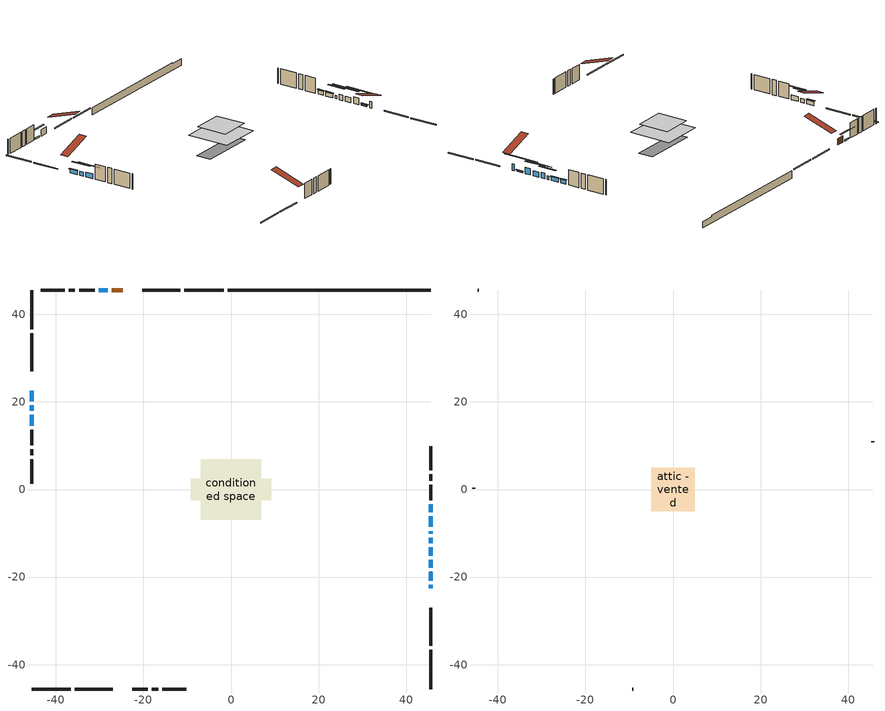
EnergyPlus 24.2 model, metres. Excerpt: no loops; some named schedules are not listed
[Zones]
conditioned space
 floor adiabatic (AdiabaticFloorConstruction): -6.86,-6.86 -6.86,6.86 6.86,6.86 6.86,-6.86 z3.05
 floor foundation (Slab1 construction): -9.14,-2.44 -9.14,2.44 9.14,2.44 9.14,-2.44 z-1.74
 wall outside (RimJoist1 construction): -1.69,45.57 -10.66,45.57 / -45.57,-45.57 -36.6,-45.57 / -45.57,45.57 -45.57,36.6 / 45.57,-45.57 45.57,-36.6 z0.61:0.91
 wall outside (RimJoist2 construction): -11.59,45.57 -20.28,45.57 / -35.67,-45.57 -26.98,-45.57 / -45.57,35.67 -45.57,26.98 / 45.57,-35.67 45.57,-26.98 z0.61:0.91
 wall outside (AdiabaticWallConstruction 1): -24.69,45.57 -27.27,45.57 z0.61:2.64
 wall outside (AdiabaticWallConstruction): 45.57,-22.57 45.57,-21.8 / 45.57,-17.92 45.57,-16.09 z0.61:2.64; -45.57,22.57 -45.57,20.13 / -45.57,19.2 -45.57,17.98 / 45.57,-8.56 45.57,-6.12 / 45.57,-5.19 45.57,-3.36 z0.61:1.83; 45.57,-20.88 45.57,-18.84 / -28.2,45.57 -30.23,45.57 z0.61:1.02; 45.57,-15.16 45.57,-13.18 / -45.57,17.05 -45.57,14.61 z0.61:2.13; 45.57,-12.25 45.57,-11.03 z0.61:2.29; 45.57,-10.1 45.57,-9.49 z0.61:1.68
 wall outside (Wall1 construction): -31.16,45.57 -34.71,45.57 / -22.57,-45.57 -19.01,-45.57 / -45.57,13.68 -45.57,10.13 / 45.57,-2.43 45.57,1.12 z0.61:5.49
 wall outside (Wall2 construction): -35.64,45.57 -37.05,45.57 / -18.08,-45.57 -16.67,-45.57 / -45.57,9.2 -45.57,7.79 / 45.57,2.05 45.57,3.46 z0.61:5.49
 wall outside (Wall3 construction): -37.98,45.57 -43.48,45.57 / -15.74,-45.57 -10.25,-45.57 / -45.57,6.86 -45.57,1.36 / 45.57,4.39 45.57,9.89 z0.61:5.49
 wall foundation (FoundationWall1 construction): -0.76,45.57,-1.74 -0.76,45.57,0.61 40.93,45.57,0.61 40.93,45.57,0.25 45.57,45.57,0.25 45.57,45.57,-1.74
 window (WindowConstruction): 45.57,-22.57 45.57,-21.8 z0.61:2.64
 window (WindowConstruction 8): -45.57,22.57 -45.57,20.13 z0.61:1.83
 window (WindowConstruction 9): -45.57,19.2 -45.57,17.98 z0.61:1.83
 window (WindowConstruction 10): 45.57,-20.87 45.57,-18.84 z0.61:1.02
 window (WindowConstruction 11): -28.2,45.57 -30.23,45.57 z0.61:1.02
 window (WindowConstruction 1): 45.57,-17.91 45.57,-16.09 z0.61:2.64
 window (WindowConstruction 2): 45.57,-15.16 45.57,-13.18 z0.61:2.13
 window (WindowConstruction 3): 45.57,-12.25 45.57,-11.03 z0.61:2.29
 window (WindowConstruction 4): 45.57,-10.1 45.57,-9.49 z0.61:1.68
 window (WindowConstruction 5): -45.57,17.05 -45.57,14.61 z0.61:2.13
 window (WindowConstruction 6): 45.57,-8.56 45.57,-6.12 z0.61:1.83
 window (WindowConstruction 7): 45.57,-5.19 45.57,-3.36 z0.61:1.83
 door (Door): -24.69,45.57 -27.27,45.57 z0.61:2.64
 ceiling adiabatic (AdiabaticFloorConstruction): 6.86,-6.86 6.86,6.86 -6.86,6.86 -6.86,-6.86 z3.05
attic - vented
 floor to conditioned space (Floor1 construction Reversed): -4.98,-4.98 -4.98,4.98 4.98,4.98 4.98,-4.98 z5.49
 wall outside (Wall4 construction): -44.41,45.57 -44.64,45.57 / -9.32,-45.57 -9.08,-45.57 / -45.57,0.43 -45.57,0.2 / 45.57,10.81 45.57,11.05 z0.61:5.49
 roof outside (Roof1 construction): -23.77,45.57,5.49 -23.77,35.87,8.72 -21.21,35.87,8.72 -21.21,45.57,5.49; -23.49,-45.57,5.49 -23.49,-35.87,8.72 -26.05,-35.87,8.72 -26.05,-45.57,5.49; -45.57,23.49,5.49 -35.87,23.49,8.72 -35.87,26.05,8.72 -45.57,26.05,5.49; 45.57,-23.49,5.49 35.87,-23.49,8.72 35.87,-26.05,8.72 45.57,-26.05,5.49
shading: 45.57,-19.16 45.57,-25.21 45.98,-25.21 45.98,-19.16 z5.28; -45.57,19.93 -45.57,22.77 -45.98,22.77 -45.98,19.93 z2.03; -45.57,15.34 -45.57,21.84 -45.98,21.84 -45.98,15.34 z4.47; 45.57,-18.64 45.57,-21.08 45.98,-21.08 45.98,-18.64 z1.22; -32.87,45.57 -25.56,45.57 -25.56,45.98 -32.87,45.98 z3.65; 45.57,-13.45 45.57,-20.55 45.98,-20.55 45.98,-13.45 z5.28; 45.57,-10.54 45.57,-17.8 45.98,-17.8 45.98,-10.54 z4.77; 45.57,-8.39 45.57,-14.89 45.98,-14.89 45.98,-8.39 z4.93; 45.57,-6.85 45.57,-12.74 45.98,-12.74 45.98,-6.85 z4.32; -45.57,11.97 -45.57,19.69 -45.98,19.69 -45.98,11.97 z4.77; 45.57,-5.92 45.57,-8.76 45.98,-8.76 45.98,-5.92 z2.03; 45.57,-3.16 45.57,-5.39 45.98,-5.39 45.98,-3.16 z2.03
[Building]
Building 1: Terrain=Suburbs
[Site:Location]
London AP_ON: Latitude {deg}=43.03; Longitude {deg}=-81.15; Time Zone {hr}=-5; Elevation {m}=278; Keep Site Location Information=Yes
[Site:GroundTemperature:Shallow]
3.98693, 1.93205, 1.76749, 2.74264, 6.6573, 10.5537, 13.9317, 16.0716, 16.2534, 14.513, 11.2211, 7.44421
[Site:WaterMainsTemperature]
Calculation Method=Schedule; Temperature Schedule=mains temperature schedule
[Material] Roughness=Rough; Thermal Absorptance=0.9
Name | Thickness {m} | Conductivity {W/m-K} | Density {kg/m3} | Specific Heat {J/kg-K} | Solar Absorptance | Visible Absorptance
asphalt or fiberglass shingles | 0.00635 | 0.162714 | 1121.4 | 1465.45 | 0.4 | 0.4
ceiling loosefill ins | 0.254 | 0.0480833 | 16.02 | 1046.75 | 0.7 | 0.7
ceiling stud and cavity | 0.1397 | 0.605613 | 65.682 | 1177.47 | 0.7 | 0.7
concrete 4.0 in. | 0.1016 | 1.803125 | 2242.8 | 837.4 | 0.7 | 0.7
concrete 8.0 in. | 0.2032 | 1.803125 | 2242.8 | 837.4 | 0.7 | 0.7
door material | 0.04445 | 0.053851 | 512.64 | 1214.23 | 0.7 | 0.7
exterior vertical ins | 0.0460229 | 0.029427 | 32.04 | 1214.23 | 0.7 | 0.7
floor covering | 0.0127 | 0.0433444 | 54.468 | 1339.84 | 0.6 | 0.6
floor rigid ins; wall rigid ins | 0.512978 | 0.029427 | 32.04 | 1214.23 | 0.7 | 0.7
floor stud and cavity | 0.1397 | 1.75129 | 37.0049 | 1207.88 | 0.7 | 0.7
furniture material conditioned space 1 | 0.1524 | 0.115458 | 640.8 | 1214.23 | 0.6 | 0.6
gypsum board | 0.0127 | 0.160291 | 801 | 837.4 | 0.6 | 0.6
gypsum board 1 | 0.00254 | 0.160291 | 801 | 837.4 | 0.6 | 0.6
gypsum board 2 | 0.0127 | 0.160291 | 801 | 837.4 | 0.7 | 0.7
osb sheathing 0.5 in. | 0.0127 | 0.115458 | 512.64 | 1214.23 | 0.7 | 0.7
osb sheathing 0.75 in. | 0.01905 | 0.115458 | 512.64 | 1214.23 | 0.7 | 0.7
osb sheathing 2.0 in. | 0.0508 | 0.115458 | 512.64 | 1214.23 | 0.7 | 0.7
rim joist rigid ins | 0.051816 | 0.029427 | 32.04 | 1214.23 | 0.7 | 0.7
rim joist stud and cavity | 0.0508 | 0.0451784 | 125.044 | 1163.47 | 0.6 | 0.6
rim joist stud and cavity 1 | 0.0508 | 0.0347766 | 125.044 | 1163.47 | 0.6 | 0.6
wall stud and cavity | 0.1397 | 0.0820459 | 139.0536 | 1170.24 | 0.7 | 0.7
wall stud and cavity 1 | 0.0889 | 0.266824 | 50.32683 | 1063.81 | 0.7 | 0.7
wall stud and cavity 2 | 0.1397 | 0.0815399 | 139.0536 | 1170.24 | 0.7 | 0.7
wall stud and cavity 3 | 0.0889 | 6.1454 | 50.32683 | 1063.81 | 0.6 | 0.6
wall stud and cavity 4 | 0.0889 | 0.380278 | 52.3479 | 1209.89 | 0.7 | 0.7
wall stud and cavity 5 | 0.0889 | 0.391764 | 83.0341 | 1211.67 | 0.7 | 0.7
wood siding | 0.0254 | 0.102417 | 544.68 | 1172.36 | 0.4 | 0.4
wood siding 1 | 0.00254 | 0.102417 | 544.68 | 1172.36 | 0.4 | 0.4
wood siding 2; wood siding 3; wood siding 4 | 0.0254 | 0.102417 | 544.68 | 1172.36 | 0.7 | 0.7
[WindowMaterial:SimpleGlazingSystem]
Name | U-Factor {W/m2-K} | Solar Heat Gain Coefficient
WindowMaterial | 2.66525 | 0.58
WindowMaterial 1 | 2.65958 | 0.66
WindowMaterial 10 | 2.671499 | 0.44
WindowMaterial 11 | 3.117222 | 0.56
WindowMaterial 2 | 2.660143 | 0.65
WindowMaterial 3 | 2.66241 | 0.62
WindowMaterial 4 | 2.66809 | 0.52
WindowMaterial 5 | 2.645948 | 0.7
WindowMaterial 6 | 2.662982 | 0.6
WindowMaterial 7 | 2.66185 | 0.63
WindowMaterial 8 | 2.64538 | 0.69
WindowMaterial 9 | 2.643109 | 0.67
[Construction]
AdiabaticFloorConstruction: floor stud and cavity, floor rigid ins, osb sheathing 0.75 in., floor covering
AdiabaticWallConstruction: wood siding 3, wall rigid ins, wall stud and cavity 4, gypsum board
AdiabaticWallConstruction 1: wood siding 4, wall rigid ins, wall stud and cavity 4, gypsum board
Door: door material
Floor1 construction Reversed: gypsum board, ceiling stud and cavity, ceiling loosefill ins
FoundationWall1 construction: concrete 8.0 in., gypsum board 2
furniture construction conditioned space 1: furniture material conditioned space 1
PartitionWallConstruction: gypsum board, wall stud and cavity 5, gypsum board
RimJoist1 construction: wood siding 2, osb sheathing 2.0 in., rim joist stud and cavity
RimJoist2 construction: wood siding 2, rim joist rigid ins, osb sheathing 2.0 in., rim joist stud and cavity 1
Roof1 construction: asphalt or fiberglass shingles
Slab1 construction: concrete 4.0 in.
Wall1 construction: wood siding, osb sheathing 0.5 in., wall stud and cavity, gypsum board
Wall2 construction: wood siding 1, wall stud and cavity 1, gypsum board 1
Wall3 construction: wood siding, osb sheathing 0.5 in., wall stud and cavity 2, gypsum board
Wall4 construction: wood siding 1, wall stud and cavity 3
WindowConstruction: WindowMaterial
WindowConstruction 1: WindowMaterial 1
WindowConstruction 10: WindowMaterial 10
WindowConstruction 11: WindowMaterial 11
WindowConstruction 2: WindowMaterial 2
WindowConstruction 3: WindowMaterial 3
WindowConstruction 4: WindowMaterial 4
WindowConstruction 5: WindowMaterial 5
WindowConstruction 6: WindowMaterial 6
WindowConstruction 7: WindowMaterial 7
WindowConstruction 8: WindowMaterial 8
WindowConstruction 9: WindowMaterial 9
[Zone] Multiplier=1; Part of Total Floor Area=Yes
Name | Volume {m3}
attic - vented | 52.0892
conditioned space | 720.3
[Space]
Name | Zone | Volume {m3}
attic - vented 1 | attic - vented | 52.0892
conditioned space 1 | conditioned space | 720.3
[ZoneInfiltration:EffectiveLeakageArea]
infil attic - vented 1: Zone or Space=attic - vented 1; Schedule=Always On Discrete; Effective Air Leakage Area {cm2}=4329.6; Stack Coefficient=0.00056401; Wind Coefficient=1.60459e-05
[ZoneMixing]
whole house fan mix: Zone or Space=attic - vented; Schedule=Always On Continuous; Design Flow Rate Calculation Method=Flow/Zone; Design Flow Rate {m3/s}=0; Source Zone or Space=conditioned space
[SurfaceProperty:ExposedFoundationPerimeter]
Slab1: Exposed Perimeter Calculation Method=TotalExposedPerimeter; Total Exposed Perimeter {m}=46.331
[InternalMass] Zone or ZoneList=conditioned space; Space or SpaceList=conditioned space 1
Name | Construction | Surface Area {m2}
furniture mass conditioned space 1 | furniture construction conditioned space 1 | 110.96
partition wall mass | PartitionWallConstruction | 277.4
[Lights]
interior lighting: Zone or ZoneList or Space or SpaceList=conditioned space 1; Schedule=interior lighting schedule; Design Level Calculation Method=LightingLevel; Lighting Level {W}=343.2; Return Air Fraction=0; Fraction Radiant=0.6; Fraction Visible=0.2; Fraction Replaceable=1
[People]
occupants: Zone or ZoneList or Space or SpaceList=conditioned space 1; Number of People Schedule=occupants schedule; Number of People Calculation Method=People; Number of People=3; Fraction Radiant=0.314171; Sensible Heat Fraction=0.56303; Activity Level Schedule=occupants activity schedule; Carbon Dioxide Generation Rate {m3/s-W}=0; Enable ASHRAE 55 Comfort Warnings=No; Mean Radiant Temperature Calculation Type=EnclosureAveraged
[ElectricEquipment] Zone or ZoneList or Space or SpaceList=conditioned space 1; Design Level Calculation Method=EquipmentLevel
Name | Schedule | Design Level {W} | Fraction Latent | Fraction Radiant | Fraction Lost
clothes dryer | clothes dryer schedule | 140.772 | 0.015 | 0.081 | 0.85
clothes washer | clothes washer schedule | 32.1985 | 0.03 | 0.162 | 0.7
cooking range | cooking range schedule | 215.147 | 0.08 | 0.432 | 0.2
dishwasher | dishwasher schedule | 66.8632 | 0.3 | 0.18 | 0.4
fridge | fridge schedule | 72.9452 | 0 | 0.6 | 0
mech vent house fan | mech vent house fan schedule | 0.95 | 0 | 0 | 1
mech vent house fan cfis | mech vent house fan cfis schedule | 0 | 0 | 0 | 0
misc plug loads | misc plug loads schedule | 494.7 | 0.045 | 0.513 | 0.1
whole house fan | Always On Discrete | 0 | 0 | 0 | 1
[OtherEquipment] Zone or ZoneList or Space or SpaceList=conditioned space 1; Design Level Calculation Method=EquipmentLevel
Name | Fuel Type | Schedule | Design Level {W} | Fraction Latent | Fraction Radiant | Fraction Lost
clothes dryer 1 | Electricity | clothes dryer schedule | 0 | 0.015 | 0.081 | 0.85
cooking range 1 | Electricity | cooking range schedule | 0 | 0.08 | 0.432 | 0.2
general water use latent | None | general water use schedule | 62.594 | 1 | 0 | 0
general water use sensible | None | general water use schedule | -61.6891 | 0 | 0.6 | 0
mech vent house fan latent load | None | Always On Discrete | 0 | 1 | 0 | 0
mech vent house fan sensible load | None | Always On Discrete | 0 | 0 | 0 | 0
water heater energy adjustment1 | NaturalGas | Always On Discrete | 0.01 | 0 | 0 | 1
[ZoneInfiltration:DesignFlowRate] Zone or ZoneList or Space or SpaceList=conditioned space 1; Schedule=Always On Discrete; Design Flow Rate Calculation Method=Flow/Zone; Design Flow Rate {m3/s}=0
infil flow; natural vent flow; whole house fan flow
[Foundation:Kiva]
Foundation Kiva 1: Initial Indoor Air Temperature {C}=18; Wall Height Above Grade {m}=0.609996; Wall Depth Below Slab {m}=0.2032; Custom Block Material Name 1=exterior vertical ins; Custom Block Depth 1 {m}=2.350008; Custom Block X Position 1 {m}=0.2159; Custom Block Z Position 1 {m}=0
[Foundation:Kiva:Settings]
Soil Conductivity {W/m-K}=0.849921; Soil Density {kg/m3}=1842.3; Soil Specific Heat {J/kg-K}=418.7; Ground Solar Absorptivity=0.9; Ground Thermal Absorptivity=0.9; Ground Surface Roughness {m}=0.03; Far-Field Width {m}=40; Deep-Ground Boundary Condition=ZeroFlux; Deep-Ground Depth {m}=40; Minimum Cell Dimension {m}=0.2; Maximum Cell Growth Coefficient=3; Simulation Timestep=Timestep
[Exterior:Lights]
exterior lighting: Schedule=exterior lighting schedule; Design Level {W}=75.6
[Schedule:Constant]
Name | Hourly Value
Always On Continuous; mech vent house fan schedule; mech vent house fan cfis schedule; Always On Discrete | 1
occupants activity schedule | 117.228
fridge schedule | 0
[Schedule:Week:Daily]
interior lighting schedule Week Rule - Jan1-Jan27: interior lighting schedule day, interior lighting schedule day, interior lighting schedule day, interior lighting schedule day, interior lighting schedule day, interior lighting schedule day, interior lighting schedule day, interior lighting schedule default day, interior lighting schedule default day, interior lighting schedule default day, interior lighting schedule default day, interior lighting schedule default day
interior lighting schedule Week Rule - Jan28-Feb3: interior lighting schedule day, interior lighting schedule day, interior lighting schedule day, interior lighting schedule day, interior lighting schedule day 1, interior lighting schedule day 1, interior lighting schedule day 1, interior lighting schedule default day, interior lighting schedule default day, interior lighting schedule default day, interior lighting schedule default day, interior lighting schedule default day
interior lighting schedule Week Rule - Feb4-Feb24: interior lighting schedule day 1, interior lighting schedule day 1, interior lighting schedule day 1, interior lighting schedule day 1, interior lighting schedule day 1, interior lighting schedule day 1, interior lighting schedule day 1, interior lighting schedule default day, interior lighting schedule default day, interior lighting schedule default day, interior lighting schedule default day, interior lighting schedule default day
interior lighting schedule Week Rule - Feb25-Mar3: interior lighting schedule day 1, interior lighting schedule day 1, interior lighting schedule day 1, interior lighting schedule day 1, interior lighting schedule day 2, interior lighting schedule day 2, interior lighting schedule day 2, interior lighting schedule default day, interior lighting schedule default day, interior lighting schedule default day, interior lighting schedule default day, interior lighting schedule default day
interior lighting schedule Week Rule - Mar4-Mar31: interior lighting schedule day 2, interior lighting schedule day 2, interior lighting schedule day 2, interior lighting schedule day 2, interior lighting schedule day 2, interior lighting schedule day 2, interior lighting schedule day 2, interior lighting schedule default day, interior lighting schedule default day, interior lighting schedule default day, interior lighting schedule default day, interior lighting schedule default day
interior lighting schedule Week Rule - Apr1-Apr28: interior lighting schedule day 3, interior lighting schedule day 3, interior lighting schedule day 3, interior lighting schedule day 3, interior lighting schedule day 3, interior lighting schedule day 3, interior lighting schedule day 3, interior lighting schedule default day, interior lighting schedule default day, interior lighting schedule default day, interior lighting schedule default day, interior lighting schedule default day
interior lighting schedule Week Rule - Apr29-May5: interior lighting schedule day 3, interior lighting schedule day 3, interior lighting schedule day 4, interior lighting schedule day 4, interior lighting schedule day 4, interior lighting schedule day 4, interior lighting schedule day 4, interior lighting schedule default day, interior lighting schedule default day, interior lighting schedule default day, interior lighting schedule default day, interior lighting schedule default day
interior lighting schedule Week Rule - May6-May26: interior lighting schedule day 4, interior lighting schedule day 4, interior lighting schedule day 4, interior lighting schedule day 4, interior lighting schedule day 4, interior lighting schedule day 4, interior lighting schedule day 4, interior lighting schedule default day, interior lighting schedule default day, interior lighting schedule default day, interior lighting schedule default day, interior lighting schedule default day
interior lighting schedule Week Rule - May27-Jun2: interior lighting schedule day 4, interior lighting schedule day 4, interior lighting schedule day 4, interior lighting schedule day 4, interior lighting schedule day 4, interior lighting schedule day 5, interior lighting schedule day 5, interior lighting schedule default day, interior lighting schedule default day, interior lighting schedule default day, interior lighting schedule default day, interior lighting schedule default day
interior lighting schedule Week Rule - Jun3-Jun30: interior lighting schedule day 5, interior lighting schedule day 5, interior lighting schedule day 5, interior lighting schedule day 5, interior lighting schedule day 5, interior lighting schedule day 5, interior lighting schedule day 5, interior lighting schedule default day, interior lighting schedule default day, interior lighting schedule default day, interior lighting schedule default day, interior lighting schedule default day
interior lighting schedule Week Rule - Jul1-Jul28: interior lighting schedule day 6, interior lighting schedule day 6, interior lighting schedule day 6, interior lighting schedule day 6, interior lighting schedule day 6, interior lighting schedule day 6, interior lighting schedule day 6, interior lighting schedule default day, interior lighting schedule default day, interior lighting schedule default day, interior lighting schedule default day, interior lighting schedule default day
interior lighting schedule Week Rule - Jul29-Aug4: interior lighting schedule day 6, interior lighting schedule day 6, interior lighting schedule day 6, interior lighting schedule day 7, interior lighting schedule day 7, interior lighting schedule day 7, interior lighting schedule day 7, interior lighting schedule default day, interior lighting schedule default day, interior lighting schedule default day, interior lighting schedule default day, interior lighting schedule default day
interior lighting schedule Week Rule - Aug5-Aug25: interior lighting schedule day 7, interior lighting schedule day 7, interior lighting schedule day 7, interior lighting schedule day 7, interior lighting schedule day 7, interior lighting schedule day 7, interior lighting schedule day 7, interior lighting schedule default day, interior lighting schedule default day, interior lighting schedule default day, interior lighting schedule default day, interior lighting schedule default day
interior lighting schedule Week Rule - Aug26-Sep1: interior lighting schedule day 7, interior lighting schedule day 7, interior lighting schedule day 7, interior lighting schedule day 7, interior lighting schedule day 7, interior lighting schedule day 7, interior lighting schedule day 8, interior lighting schedule default day, interior lighting schedule default day, interior lighting schedule default day, interior lighting schedule default day, interior lighting schedule default day
interior lighting schedule Week Rule - Sep2-Sep29: interior lighting schedule day 8, interior lighting schedule day 8, interior lighting schedule day 8, interior lighting schedule day 8, interior lighting schedule day 8, interior lighting schedule day 8, interior lighting schedule day 8, interior lighting schedule default day, interior lighting schedule default day, interior lighting schedule default day, interior lighting schedule default day, interior lighting schedule default day
interior lighting schedule Week Rule - Sep30-Oct6: interior lighting schedule day 8, interior lighting schedule day 9, interior lighting schedule day 9, interior lighting schedule day 9, interior lighting schedule day 9, interior lighting schedule day 9, interior lighting schedule day 9, interior lighting schedule default day, interior lighting schedule default day, interior lighting schedule default day, interior lighting schedule default day, interior lighting schedule default day
interior lighting schedule Week Rule - Oct7-Oct27: interior lighting schedule day 9, interior lighting schedule day 9, interior lighting schedule day 9, interior lighting schedule day 9, interior lighting schedule day 9, interior lighting schedule day 9, interior lighting schedule day 9, interior lighting schedule default day, interior lighting schedule default day, interior lighting schedule default day, interior lighting schedule default day, interior lighting schedule default day
interior lighting schedule Week Rule - Oct28-Nov3: interior lighting schedule day 9, interior lighting schedule day 9, interior lighting schedule day 9, interior lighting schedule day 9, interior lighting schedule day 10, interior lighting schedule day 10, interior lighting schedule day 10, interior lighting schedule default day, interior lighting schedule default day, interior lighting schedule default day, interior lighting schedule default day, interior lighting schedule default day
interior lighting schedule Week Rule - Nov4-Nov24: interior lighting schedule day 10, interior lighting schedule day 10, interior lighting schedule day 10, interior lighting schedule day 10, interior lighting schedule day 10, interior lighting schedule day 10, interior lighting schedule day 10, interior lighting schedule default day, interior lighting schedule default day, interior lighting schedule default day, interior lighting schedule default day, interior lighting schedule default day
interior lighting schedule Week Rule - Nov25-Dec1: interior lighting schedule day 10, interior lighting schedule day 10, interior lighting schedule day 10, interior lighting schedule day 10, interior lighting schedule day 10, interior lighting schedule day 10, interior lighting schedule day 11, interior lighting schedule default day, interior lighting schedule default day, interior lighting schedule default day, interior lighting schedule default day, interior lighting schedule default day
interior lighting schedule Week Rule - Dec2-Dec31: interior lighting schedule day 11, interior lighting schedule day 11, interior lighting schedule day 11, interior lighting schedule day 11, interior lighting schedule day 11, interior lighting schedule day 11, interior lighting schedule day 11, interior lighting schedule default day, interior lighting schedule default day, interior lighting schedule default day, interior lighting schedule default day, interior lighting schedule default day
occupants schedule Week Rule - Jan1-Dec31: occupants schedule day, occupants schedule day, occupants schedule day, occupants schedule day, occupants schedule day, occupants schedule day, occupants schedule day, occupants schedule default day, occupants schedule default day, occupants schedule default day, occupants schedule default day, occupants schedule default day
clothes dryer schedule Week Rule - Jan1-Dec31: clothes dryer schedule day, clothes dryer schedule day, clothes dryer schedule day, clothes dryer schedule day, clothes dryer schedule day, clothes dryer schedule day, clothes dryer schedule day, clothes dryer schedule default day, clothes dryer schedule default day, clothes dryer schedule default day, clothes dryer schedule default day, clothes dryer schedule default day
clothes washer schedule Week Rule - Jan1-Dec31: clothes washer schedule day, clothes washer schedule day, clothes washer schedule day, clothes washer schedule day, clothes washer schedule day, clothes washer schedule day, clothes washer schedule day, clothes washer schedule default day, clothes washer schedule default day, clothes washer schedule default day, clothes washer schedule default day, clothes washer schedule default day
cooking range schedule Week Rule - Jan1-Dec31: cooking range schedule day, cooking range schedule day, cooking range schedule day, cooking range schedule day, cooking range schedule day, cooking range schedule day, cooking range schedule day, cooking range schedule default day, cooking range schedule default day, cooking range schedule default day, cooking range schedule default day, cooking range schedule default day
dishwasher schedule Week Rule - Jan1-Dec31: dishwasher schedule day, dishwasher schedule day, dishwasher schedule day, dishwasher schedule day, dishwasher schedule day, dishwasher schedule day, dishwasher schedule day, dishwasher schedule default day, dishwasher schedule default day, dishwasher schedule default day, dishwasher schedule default day, dishwasher schedule default day
misc plug loads schedule Week Rule - Jan1-Dec31: misc plug loads schedule day, misc plug loads schedule day, misc plug loads schedule day, misc plug loads schedule day, misc plug loads schedule day, misc plug loads schedule day, misc plug loads schedule day, misc plug loads schedule default day, misc plug loads schedule default day, misc plug loads schedule default day, misc plug loads schedule default day, misc plug loads schedule default day
general water use schedule Week Rule - Jan1-Dec31: general water use schedule day, general water use schedule day, general water use schedule day, general water use schedule day, general water use schedule day, general water use schedule day, general water use schedule day, general water use schedule default day, general water use schedule default day, general water use schedule default day, general water use schedule default day, general water use schedule default day
exterior lighting schedule Week Rule - Jan1-Jan27: exterior lighting schedule day, exterior lighting schedule day, exterior lighting schedule day, exterior lighting schedule day, exterior lighting schedule day, exterior lighting schedule day, exterior lighting schedule day, exterior lighting schedule default day, exterior lighting schedule default day, exterior lighting schedule default day, exterior lighting schedule default day, exterior lighting schedule default day
exterior lighting schedule Week Rule - Jan28-Feb3: exterior lighting schedule day, exterior lighting schedule day, exterior lighting schedule day, exterior lighting schedule day, exterior lighting schedule day 1, exterior lighting schedule day 1, exterior lighting schedule day 1, exterior lighting schedule default day, exterior lighting schedule default day, exterior lighting schedule default day, exterior lighting schedule default day, exterior lighting schedule default day
exterior lighting schedule Week Rule - Feb4-Feb24: exterior lighting schedule day 1, exterior lighting schedule day 1, exterior lighting schedule day 1, exterior lighting schedule day 1, exterior lighting schedule day 1, exterior lighting schedule day 1, exterior lighting schedule day 1, exterior lighting schedule default day, exterior lighting schedule default day, exterior lighting schedule default day, exterior lighting schedule default day, exterior lighting schedule default day
exterior lighting schedule Week Rule - Feb25-Mar3: exterior lighting schedule day 1, exterior lighting schedule day 1, exterior lighting schedule day 1, exterior lighting schedule day 1, exterior lighting schedule day 2, exterior lighting schedule day 2, exterior lighting schedule day 2, exterior lighting schedule default day, exterior lighting schedule default day, exterior lighting schedule default day, exterior lighting schedule default day, exterior lighting schedule default day
exterior lighting schedule Week Rule - Mar4-Mar31: exterior lighting schedule day 2, exterior lighting schedule day 2, exterior lighting schedule day 2, exterior lighting schedule day 2, exterior lighting schedule day 2, exterior lighting schedule day 2, exterior lighting schedule day 2, exterior lighting schedule default day, exterior lighting schedule default day, exterior lighting schedule default day, exterior lighting schedule default day, exterior lighting schedule default day
exterior lighting schedule Week Rule - Apr1-Apr28: exterior lighting schedule day 3, exterior lighting schedule day 3, exterior lighting schedule day 3, exterior lighting schedule day 3, exterior lighting schedule day 3, exterior lighting schedule day 3, exterior lighting schedule day 3, exterior lighting schedule default day, exterior lighting schedule default day, exterior lighting schedule default day, exterior lighting schedule default day, exterior lighting schedule default day
exterior lighting schedule Week Rule - Apr29-May5: exterior lighting schedule day 3, exterior lighting schedule day 3, exterior lighting schedule day 4, exterior lighting schedule day 4, exterior lighting schedule day 4, exterior lighting schedule day 4, exterior lighting schedule day 4, exterior lighting schedule default day, exterior lighting schedule default day, exterior lighting schedule default day, exterior lighting schedule default day, exterior lighting schedule default day
exterior lighting schedule Week Rule - May6-May26: exterior lighting schedule day 4, exterior lighting schedule day 4, exterior lighting schedule day 4, exterior lighting schedule day 4, exterior lighting schedule day 4, exterior lighting schedule day 4, exterior lighting schedule day 4, exterior lighting schedule default day, exterior lighting schedule default day, exterior lighting schedule default day, exterior lighting schedule default day, exterior lighting schedule default day
exterior lighting schedule Week Rule - May27-Jun2: exterior lighting schedule day 4, exterior lighting schedule day 4, exterior lighting schedule day 4, exterior lighting schedule day 4, exterior lighting schedule day 4, exterior lighting schedule day 5, exterior lighting schedule day 5, exterior lighting schedule default day, exterior lighting schedule default day, exterior lighting schedule default day, exterior lighting schedule default day, exterior lighting schedule default day
exterior lighting schedule Week Rule - Jun3-Jun30: exterior lighting schedule day 5, exterior lighting schedule day 5, exterior lighting schedule day 5, exterior lighting schedule day 5, exterior lighting schedule day 5, exterior lighting schedule day 5, exterior lighting schedule day 5, exterior lighting schedule default day, exterior lighting schedule default day, exterior lighting schedule default day, exterior lighting schedule default day, exterior lighting schedule default day
exterior lighting schedule Week Rule - Jul1-Jul28: exterior lighting schedule day 6, exterior lighting schedule day 6, exterior lighting schedule day 6, exterior lighting schedule day 6, exterior lighting schedule day 6, exterior lighting schedule day 6, exterior lighting schedule day 6, exterior lighting schedule default day, exterior lighting schedule default day, exterior lighting schedule default day, exterior lighting schedule default day, exterior lighting schedule default day
exterior lighting schedule Week Rule - Jul29-Aug4: exterior lighting schedule day 6, exterior lighting schedule day 6, exterior lighting schedule day 6, exterior lighting schedule day 7, exterior lighting schedule day 7, exterior lighting schedule day 7, exterior lighting schedule day 7, exterior lighting schedule default day, exterior lighting schedule default day, exterior lighting schedule default day, exterior lighting schedule default day, exterior lighting schedule default day
exterior lighting schedule Week Rule - Aug5-Aug25: exterior lighting schedule day 7, exterior lighting schedule day 7, exterior lighting schedule day 7, exterior lighting schedule day 7, exterior lighting schedule day 7, exterior lighting schedule day 7, exterior lighting schedule day 7, exterior lighting schedule default day, exterior lighting schedule default day, exterior lighting schedule default day, exterior lighting schedule default day, exterior lighting schedule default day
exterior lighting schedule Week Rule - Aug26-Sep1: exterior lighting schedule day 7, exterior lighting schedule day 7, exterior lighting schedule day 7, exterior lighting schedule day 7, exterior lighting schedule day 7, exterior lighting schedule day 7, exterior lighting schedule day 8, exterior lighting schedule default day, exterior lighting schedule default day, exterior lighting schedule default day, exterior lighting schedule default day, exterior lighting schedule default day
exterior lighting schedule Week Rule - Sep2-Sep29: exterior lighting schedule day 8, exterior lighting schedule day 8, exterior lighting schedule day 8, exterior lighting schedule day 8, exterior lighting schedule day 8, exterior lighting schedule day 8, exterior lighting schedule day 8, exterior lighting schedule default day, exterior lighting schedule default day, exterior lighting schedule default day, exterior lighting schedule default day, exterior lighting schedule default day
exterior lighting schedule Week Rule - Sep30-Oct6: exterior lighting schedule day 8, exterior lighting schedule day 9, exterior lighting schedule day 9, exterior lighting schedule day 9, exterior lighting schedule day 9, exterior lighting schedule day 9, exterior lighting schedule day 9, exterior lighting schedule default day, exterior lighting schedule default day, exterior lighting schedule default day, exterior lighting schedule default day, exterior lighting schedule default day
exterior lighting schedule Week Rule - Oct7-Oct27: exterior lighting schedule day 9, exterior lighting schedule day 9, exterior lighting schedule day 9, exterior lighting schedule day 9, exterior lighting schedule day 9, exterior lighting schedule day 9, exterior lighting schedule day 9, exterior lighting schedule default day, exterior lighting schedule default day, exterior lighting schedule default day, exterior lighting schedule default day, exterior lighting schedule default day
[Schedule:Year]
interior lighting schedule: interior lighting schedule Week Rule - Jan1-Jan27, 1, 1, 1, 27, interior lighting schedule Week Rule - Jan28-Feb3, 1, 28, 2, 3, interior lighting schedule Week Rule - Feb4-Feb24, 2, 4, 2, 24, interior lighting schedule Week Rule - Feb25-Mar3, 2, 25, 3, 3, interior lighting schedule Week Rule - Mar4-Mar31, 3, 4, 3, 31, interior lighting schedule Week Rule - Apr1-Apr28, 4, 1, 4, 28, interior lighting schedule Week Rule - Apr29-May5, 4, 29, 5, 5, interior lighting schedule Week Rule - May6-May26, 5, 6, 5, 26, interior lighting schedule Week Rule - May27-Jun2, 5, 27, 6, 2, interior lighting schedule Week Rule - Jun3-Jun30, 6, 3, 6, 30, interior lighting schedule Week Rule - Jul1-Jul28, 7, 1, 7, 28, interior lighting schedule Week Rule - Jul29-Aug4, 7, 29, 8, 4, interior lighting schedule Week Rule - Aug5-Aug25, 8, 5, 8, 25, interior lighting schedule Week Rule - Aug26-Sep1, 8, 26, 9, 1, interior lighting schedule Week Rule - Sep2-Sep29, 9, 2, 9, 29, interior lighting schedule Week Rule - Sep30-Oct6, 9, 30, 10, 6, interior lighting schedule Week Rule - Oct7-Oct27, 10, 7, 10, 27, interior lighting schedule Week Rule - Oct28-Nov3, 10, 28, 11, 3, interior lighting schedule Week Rule - Nov4-Nov24, 11, 4, 11, 24, interior lighting schedule Week Rule - Nov25-Dec1, 11, 25, 12, 1, interior lighting schedule Week Rule - Dec2-Dec31, 12, 2, 12, 31
occupants schedule: occupants schedule Week Rule - Jan1-Dec31, 1, 1, 12, 31
clothes dryer schedule: clothes dryer schedule Week Rule - Jan1-Dec31, 1, 1, 12, 31
clothes washer schedule: clothes washer schedule Week Rule - Jan1-Dec31, 1, 1, 12, 31
cooking range schedule: cooking range schedule Week Rule - Jan1-Dec31, 1, 1, 12, 31
dishwasher schedule: dishwasher schedule Week Rule - Jan1-Dec31, 1, 1, 12, 31
misc plug loads schedule: misc plug loads schedule Week Rule - Jan1-Dec31, 1, 1, 12, 31
general water use schedule: general water use schedule Week Rule - Jan1-Dec31, 1, 1, 12, 31
exterior lighting schedule: exterior lighting schedule Week Rule - Jan1-Jan27, 1, 1, 1, 27, exterior lighting schedule Week Rule - Jan28-Feb3, 1, 28, 2, 3, exterior lighting schedule Week Rule - Feb4-Feb24, 2, 4, 2, 24, exterior lighting schedule Week Rule - Feb25-Mar3, 2, 25, 3, 3, exterior lighting schedule Week Rule - Mar4-Mar31, 3, 4, 3, 31, exterior lighting schedule Week Rule - Apr1-Apr28, 4, 1, 4, 28, exterior lighting schedule Week Rule - Apr29-May5, 4, 29, 5, 5, exterior lighting schedule Week Rule - May6-May26, 5, 6, 5, 26, exterior lighting schedule Week Rule - May27-Jun2, 5, 27, 6, 2, exterior lighting schedule Week Rule - Jun3-Jun30, 6, 3, 6, 30, exterior lighting schedule Week Rule - Jul1-Jul28, 7, 1, 7, 28, exterior lighting schedule Week Rule - Jul29-Aug4, 7, 29, 8, 4, exterior lighting schedule Week Rule - Aug5-Aug25, 8, 5, 8, 25, exterior lighting schedule Week Rule - Aug26-Sep1, 8, 26, 9, 1, exterior lighting schedule Week Rule - Sep2-Sep29, 9, 2, 9, 29, exterior lighting schedule Week Rule - Sep30-Oct6, 9, 30, 10, 6, exterior lighting schedule Week Rule - Oct7-Oct27, 10, 7, 10, 27, exterior lighting schedule Week Rule - Oct28-Nov3, 10, 28, 11, 3, exterior lighting schedule Week Rule - Nov4-Nov24, 11, 4, 11, 24, exterior lighting schedule Week Rule - Nov25-Dec1, 11, 25, 12, 1, exterior lighting schedule Week Rule - Dec2-Dec31, 12, 2, 12, 31
[Schedule:Compact]
mains temperature schedule: Through: 01/01, For: AllDays, Until: 24:00, 7.96722, Through: 01/02, For: AllDays, Until: 24:00, 7.89722, Through: 01/03, For: AllDays, Until: 24:00, 7.82778, Through: 01/04, For: AllDays, Until: 24:00, 7.76, Through: 01/05, For: AllDays, Until: 24:00, 7.69333, Through: 01/06, For: AllDays, Until: 24:00, 7.62778, Through: 01/07, For: AllDays, Until: 24:00, 7.56389, Through: 01/08, For: AllDays, Until: 24:00, 7.50167, Through: 01/09, For: AllDays, Until: 24:00, 7.44056, Through: 01/10, For: AllDays, Until: 24:00, 7.38056, Through: 01/11, For: AllDays, Until: 24:00, 7.32222, Through: 01/12, For: AllDays, Until: 24:00, 7.26556, Through: 01/13, For: AllDays, Until: 24:00, 7.21, Through: 01/14, For: AllDays, Until: 24:00, 7.15556, Through: 01/15, For: AllDays, Until: 24:00, 7.10333, Through: 01/16, For: AllDays, Until: 24:00, 7.05222, Through: 01/17, For: AllDays, Until: 24:00, 7.00278, Through: 01/18, For: AllDays, Until: 24:00, 6.955, Through: 01/19, For: AllDays, Until: 24:00, 6.90833, Through: 01/20, For: AllDays, Until: 24:00, 6.86389, Through: 01/21, For: AllDays, Until: 24:00, 6.82056, Through: 01/22, For: AllDays, Until: 24:00, 6.77889, Through: 01/23, For: AllDays, Until: 24:00, 6.73889, Through: 01/24, For: AllDays, Until: 24:00, 6.7, Through: 01/25, For: AllDays, Until: 24:00, 6.66333, Through: 01/26, For: AllDays, Until: 24:00, 6.62833, Through: 01/27, For: AllDays, Until: 24:00, 6.59444, Through: 01/28, For: AllDays, Until: 24:00, 6.56278, Through: 01/29, For: AllDays, Until: 24:00, 6.53222, Through: 01/30, For: AllDays, Until: 24:00, 6.50389, Through: 01/31, For: AllDays, Until: 24:00, 6.47722, Through: 02/01, For: AllDays, Until: 24:00, 6.45167, Through: 02/02, For: AllDays, Until: 24:00, 6.42833, Through: 02/03, For: AllDays, Until: 24:00, 6.40667, Through: 02/04, For: AllDays, Until: 24:00, 6.38611, Through: 02/05, For: AllDays, Until: 24:00, 6.36778, Through: 02/06, For: AllDays, Until: 24:00, 6.35111, Through: 02/07, For: AllDays, Until: 24:00, 6.33611, Through: 02/08, For: AllDays, Until: 24:00, 6.32333, Through: 02/09, For: AllDays, Until: 24:00, 6.31167, Through: 02/10, For: AllDays, Until: 24:00, 6.30222, Through: 02/11, For: AllDays, Until: 24:00, 6.29389, Through: 02/12, For: AllDays, Until: 24:00, 6.28778, Through: 02/13, For: AllDays, Until: 24:00, 6.28333, Through: 02/14, For: AllDays, Until: 24:00, 6.28056, Through: 02/15, For: AllDays, Until: 24:00, 6.27944, Through: 02/16, For: AllDays, Until: 24:00, 6.28, Through: 02/17, For: AllDays, Until: 24:00, 6.28278, Through: 02/18, For: AllDays, Until: 24:00, 6.28722, Through: 02/19, For: AllDays, Until: 24:00, 6.29278, Through: 02/20, For: AllDays, Until: 24:00, 6.30056, Through: 02/21, For: AllDays, Until: 24:00, 6.31, Through: 02/22, For: AllDays, Until: 24:00, 6.32111, Through: 02/23, For: AllDays, Until: 24:00, 6.33444, Through: 02/24, For: AllDays, Until: 24:00, 6.34889, Through: 02/25, For: AllDays, Until: 24:00, 6.36556, Through: 02/26, For: AllDays, Until: 24:00, 6.38333, Through: 02/27, For: AllDays, Until: 24:00, 6.40333, Through: 02/28, For: AllDays, Until: 24:00, 6.425, Through: 03/01, For: AllDays, Until: 24:00, 6.44833, Through: 03/02, For: AllDays, Until: 24:00, 6.47278, Through: 03/03, For: AllDays, Until: 24:00, 6.49944, Through: 03/04, For: AllDays, Until: 24:00, 6.52778, Through: 03/05, For: AllDays, Until: 24:00, 6.55778, Through: 03/06, For: AllDays, Until: 24:00, 6.58944, Through: 03/07, For: AllDays, Until: 24:00, 6.62278, Through: 03/08, For: AllDays, Until: 24:00, 6.65778, Through: 03/09, For: AllDays, Until: 24:00, 6.69444, Through: 03/10, For: AllDays, Until: 24:00, 6.73278, Through: 03/11, For: AllDays, Until: 24:00, 6.77278, Through: 03/12, For: AllDays, Until: 24:00, 6.81389, Through: 03/13, For: AllDays, Until: 24:00, 6.85722, Through: 03/14, For: AllDays, Until: 24:00, 6.90167, Through: 03/15, For: AllDays, Until: 24:00, 6.94778, Through: 03/16, For: AllDays, Until: 24:00, 6.99556, Through: 03/17, For: AllDays, Until: 24:00, 7.045, Through: 03/18, For: AllDays, Until: 24:00, 7.09556, Through: 03/19, For: AllDays, Until: 24:00, 7.14778, Through: 03/20, For: AllDays, Until: 24:00, 7.20167, Through: 03/21, For: AllDays, Until: 24:00, 7.25667, Through: 03/22, For: AllDays, Until: 24:00, 7.31333, Through: 03/23, For: AllDays, Until: 24:00, 7.37167, Through: 03/24, For: AllDays, Until: 24:00, 7.43111, Through: 03/25, For: AllDays, Until: 24:00, 7.49222, Through: 03/26, For: AllDays, Until: 24:00, 7.55444, Through: 03/27, For: AllDays, Until: 24:00, 7.61833, Through: 03/28, For: AllDays, Until: 24:00, 7.68333, Through: 03/29, For: AllDays, Until: 24:00, 7.74944, Through: 03/30, For: AllDays, Until: 24:00, 7.81722, Through: 03/31, For: AllDays, Until: 24:00, 7.88667, Through: 04/01, For: AllDays, Until: 24:00, 7.95667, Through: 04/02, For: AllDays, Until: 24:00, 8.02833, Through: 04/03, For: AllDays, Until: 24:00, 8.10111, Through: 04/04, For: AllDays, Until: 24:00, 8.175, Through: 04/05, For: AllDays, Until: 24:00, 8.25, Through: 04/06, For: AllDays, Until: 24:00, 8.32667, Through: 04/07, For: AllDays, Until: 24:00, 8.40389, Through: 04/08, For: AllDays, Until: 24:00, 8.48278, Through: 04/09, For: AllDays, Until: 24:00, 8.56222, Through: 04/10, For: AllDays, Until: 24:00, 8.64278, Through: 04/11, For: AllDays, Until: 24:00, 8.725, Through: 04/12, For: AllDays, Until: 24:00, 8.80778, Through: 04/13, For: AllDays, Until: 24:00, 8.89167, Through: 04/14, For: AllDays, Until: 24:00, 8.97611, Through: 04/15, For: AllDays, Until: 24:00, 9.06167, Through: 04/16, For: AllDays, Until: 24:00, 9.14833, Through: 04/17, For: AllDays, Until: 24:00, 9.23611, Through: 04/18, For: AllDays, Until: 24:00, 9.32444, Through: 04/19, For: AllDays, Until: 24:00, 9.41389, Through: 04/20, For: AllDays, Until: 24:00, 9.50389, Through: 04/21, For: AllDays, Until: 24:00, 9.595, Through: 04/22, For: AllDays, Until: 24:00, 9.68667, Through: 04/23, For: AllDays, Until: 24:00, 9.77889, Through: 04/24, For: AllDays, Until: 24:00, 9.87222, Through: 04/25, For: AllDays, Until: 24:00, 9.96556, Through: 04/26, For: AllDays, Until: 24:00, 10.06, Through: 04/27, For: AllDays, Until: 24:00, 10.1556, Through: 04/28, For: AllDays, Until: 24:00, 10.2511, Through: 04/29, For: AllDays, Until: 24:00, 10.3472, Through: 04/30, For: AllDays, Until: 24:00, 10.4439, Through: 05/01, For: AllDays, Until: 24:00, 10.5411, Through: 05/02, For: AllDays, Until: 24:00, 10.6389, Through: 05/03, For: AllDays, Until: 24:00, 10.7372, Through: 05/04, For: AllDays, Until: 24:00, 10.8361, Through: 05/05, For: AllDays, Until: 24:00, 10.935, Through: 05/06, For: AllDays, Until: 24:00, 11.0344, Through: 05/07, For: AllDays, Until: 24:00, 11.1344, Through: 05/08, For: AllDays, Until: 24:00, 11.2344, Through: 05/09, For: AllDays, Until: 24:00, 11.335, Through: 05/10, For: AllDays, Until: 24:00, 11.4356, Through: 05/11, For: AllDays, Until: 24:00, 11.5361, Through: 05/12, For: AllDays, Until: 24:00, 11.6372, Through: 05/13, For: AllDays, Until: 24:00, 11.7383, Through: 05/14, For: AllDays, Until: 24:00, 11.84, Through: 05/15, For: AllDays, Until: 24:00, 11.9411, Through: 05/16, For: AllDays, Until: 24:00, 12.0428, Through: 05/17, For: AllDays, Until: 24:00, 12.1444, Through: 05/18, For: AllDays, Until: 24:00, 12.2456, Through: 05/19, For: AllDays, Until: 24:00, 12.3472, Through: 05/20, For: AllDays, Until: 24:00, 12.4489, Through: 05/21, For: AllDays, Until: 24:00, 12.55, Through: 05/22, For: AllDays, Until: 24:00, 12.6517, Through: 05/23, For: AllDays, Until: 24:00, 12.7528, Through: 05/24, For: AllDays, Until: 24:00, 12.8533, Through: 05/25, For: AllDays, Until: 24:00, 12.9544, Through: 05/26, For: AllDays, Until: 24:00, 13.055, Through: 05/27, For: AllDays, Until: 24:00, 13.155, Through: 05/28, For: AllDays, Until: 24:00, 13.255, Through: 05/29, For: AllDays, Until: 24:00, 13.355, Through: 05/30, For: AllDays, Until: 24:00, 13.4539, Through: 05/31, For: AllDays, Until: 24:00, 13.5533, Through: 06/01, For: AllDays, Until: 24:00, 13.6517, Through: 06/02, For: AllDays, Until: 24:00, 13.75, Through: 06/03, For: AllDays, Until: 24:00, 13.8472, Through: 06/04, For: AllDays, Until: 24:00, 13.9444, Through: 06/05, For: AllDays, Until: 24:00, 14.0411, Through: 06/06, For: AllDays, Until: 24:00, 14.1372, Through: 06/07, For: AllDays, Until: 24:00, 14.2328, Through: 06/08, For: AllDays, Until: 24:00, 14.3278, Through: 06/09, For: AllDays, Until: 24:00, 14.4217, Through: 06/10, For: AllDays, Until: 24:00, 14.5156, Through: 06/11, For: AllDays, Until: 24:00, 14.6083, Through: 06/12, For: AllDays, Until: 24:00, 14.7006, Through: 06/13, For: AllDays, Until: 24:00, 14.7922, Through: 06/14, For: AllDays, Until: 24:00, 14.8828, Through: 06/15, For: AllDays, Until: 24:00, 14.9728, Through: 06/16, For: AllDays, Until: 24:00, 15.0617, Through: 06/17, For: AllDays, Until: 24:00, 15.15, Through: 06/18, For: AllDays, Until: 24:00, 15.2372, Through: 06/19, For: AllDays, Until: 24:00, 15.3233, Through: 06/20, For: AllDays, Until: 24:00, 15.4089, Through: 06/21, For: AllDays, Until: 24:00, 15.4933, Through: 06/22, For: AllDays, Until: 24:00, 15.5772, Through: 06/23, For: AllDays, Until: 24:00, 15.6594, Through: 06/24, For: AllDays, Until: 24:00, 15.7411, Through: 06/25, For: AllDays, Until: 24:00, 15.8217, Through: 06/26, For: AllDays, Until: 24:00, 15.9006, Through: 06/27, For: AllDays, Until: 24:00, 15.9789, Through: 06/28, For: AllDays, Until: 24:00, 16.0561, Through: 06/29, For: AllDays, Until: 24:00, 16.1322, Through: 06/30, For: AllDays, Until: 24:00, 16.2072, Through: 07/01, For: AllDays, Until: 24:00, 16.2806, Through: 07/02, For: AllDays, Until: 24:00, 16.3528, Through: 07/03, For: AllDays, Until: 24:00, 16.4244, Through: 07/04, For: AllDays, Until: 24:00, 16.4939, Through: 07/05, For: AllDays, Until: 24:00, 16.5628, Through: 07/06, For: AllDays, Until: 24:00, 16.63, Through: 07/07, For: AllDays, Until: 24:00, 16.6961, Through: 07/08, For: AllDays, Until: 24:00, 16.7606, Through: 07/09, For: AllDays, Until: 24:00, 16.8239, Through: 07/10, For: AllDays, Until: 24:00, 16.8861, Through: 07/11, For: AllDays, Until: 24:00, 16.9467, Through: 07/12, For: AllDays, Until: 24:00, 17.0056, Through: 07/13, For: AllDays, Until: 24:00, 17.0633, Through: 07/14, For: AllDays, Until: 24:00, 17.12, Through: 07/15, For: AllDays, Until: 24:00, 17.1744, Through: 07/16, For: AllDays, Until: 24:00, 17.2278, Through: 07/17, For: AllDays, Until: 24:00, 17.28, Through: 07/18, For: AllDays, Until: 24:00, 17.33, Through: 07/19, For: AllDays, Until: 24:00, 17.3789, Through: 07/20, For: AllDays, Until: 24:00, 17.4261, Through: 07/21, For: AllDays, Until: 24:00, 17.4717, Through: 07/22, For: AllDays, Until: 24:00, 17.5161, Through: 07/23, For: AllDays, Until: 24:00, 17.5583, Through: 07/24, For: AllDays, Until: 24:00, 17.5994, Through: 07/25, For: AllDays, Until: 24:00, 17.6389, Through: 07/26, For: AllDays, Until: 24:00, 17.6767, Through: 07/27, For: AllDays, Until: 24:00, 17.7128, Through: 07/28, For: AllDays, Until: 24:00, 17.7472, Through: 07/29, For: AllDays, Until: 24:00, 17.78, Through: 07/30, For: AllDays, Until: 24:00, 17.8111, Through: 07/31, For: AllDays, Until: 24:00, 17.8406, Through: 08/01, For: AllDays, Until: 24:00, 17.8683, Through: 08/02, For: AllDays, Until: 24:00, 17.8944, Through: 08/03, For: AllDays, Until: 24:00, 17.9189, Through: 08/04, For: AllDays, Until: 24:00, 17.9417, Through: 08/05, For: AllDays, Until: 24:00, 17.9628, Through: 08/06, For: AllDays, Until: 24:00, 17.9822, Through: 08/07, For: AllDays, Until: 24:00, 18, Through: 08/08, For: AllDays, Until: 24:00, 18.0156, Through: 08/09, For: AllDays, Until: 24:00, 18.03, Through: 08/10, For: AllDays, Until: 24:00, 18.0422, Through: 08/11, For: AllDays, Until: 24:00, 18.0533, Through: 08/12, For: AllDays, Until: 24:00, 18.0622, Through: 08/13, For: AllDays, Until: 24:00, 18.0694, Through: 08/14, For: AllDays, Until: 24:00, 18.0744, Through: 08/15, For: AllDays, Until: 24:00, 18.0783, Through: 08/16, For: AllDays, Until: 24:00, 18.0806, Through: 08/17, For: AllDays, Until: 24:00, 18.0806, Through: 08/18, For: AllDays, Until: 24:00, 18.0789, Through: 08/19, For: AllDays, Until: 24:00, 18.0761, Through: 08/20, For: AllDays, Until: 24:00, 18.0711, Through: 08/21, For: AllDays, Until: 24:00, 18.0639, Through: 08/22, For: AllDays, Until: 24:00, 18.0556, Through: 08/23, For: AllDays, Until: 24:00, 18.0456, Through: 08/24, For: AllDays, Until: 24:00, 18.0333, Through: 08/25, For: AllDays, Until: 24:00, 18.0194, Through: 08/26, For: AllDays, Until: 24:00, 18.0044, Through: 08/27, For: AllDays, Until: 24:00, 17.9872, Through: 08/28, For: AllDays, Until: 24:00, 17.9683, Through: 08/29, For: AllDays, Until: 24:00, 17.9478, Through: 08/30, For: AllDays, Until: 24:00, 17.9256, Through: 08/31, For: AllDays, Until: 24:00, 17.9011, Through: 09/01, For: AllDays, Until: 24:00, 17.8756, Through: 09/02, For: AllDays, Until: 24:00, 17.8483, Through: 09/03, For: AllDays, Until: 24:00, 17.8189, Through: 09/04, For: AllDays, Until: 24:00, 17.7883, Through: 09/05, For: AllDays, Until: 24:00, 17.7561, Through: 09/06, For: AllDays, Until: 24:00, 17.7222, Through: 09/07, For: AllDays, Until: 24:00, 17.6861, Through: 09/08, For: AllDays, Until: 24:00, 17.6489, Through: 09/09, For: AllDays, Until: 24:00, 17.61, Through: 09/10, For: AllDays, Until: 24:00, 17.5694, Through: 09/11, For: AllDays, Until: 24:00, 17.5272, Through: 09/12, For: AllDays, Until: 24:00, 17.4833, Through: 09/13, For: AllDays, Until: 24:00, 17.4383, Through: 09/14, For: AllDays, Until: 24:00, 17.3917, Through: 09/15, For: AllDays, Until: 24:00, 17.3433, Through: 09/16, For: AllDays, Until: 24:00, 17.2933, Through: 09/17, For: AllDays, Until: 24:00, 17.2417, Through: 09/18, For: AllDays, Until: 24:00, 17.1889, Through: 09/19, For: AllDays, Until: 24:00, 17.1344, Through: 09/20, For: AllDays, Until: 24:00, 17.0783, Through: 09/21, For: AllDays, Until: 24:00, 17.0211, Through: 09/22, For: AllDays, Until: 24:00, 16.9622, Through: 09/23, For: AllDays, Until: 24:00, 16.9022, Through: 09/24, For: AllDays, Until: 24:00, 16.8406, Through: 09/25, For: AllDays, Until: 24:00, 16.7778, Through: 09/26, For: AllDays, Until: 24:00, 16.7133, Through: 09/27, For: AllDays, Until: 24:00, 16.6478, Through: 09/28, For: AllDays, Until: 24:00, 16.5806, Through: 09/29, For: AllDays, Until: 24:00, 16.5122, Through: 09/30, For: AllDays, Until: 24:00, 16.4428, Through: 10/01, For: AllDays, Until: 24:00, 16.3717, Through: 10/02, For: AllDays, Until: 24:00, 16.3, Through: 10/03, For: AllDays, Until: 24:00, 16.2267, Through: 10/04, For: AllDays, Until: 24:00, 16.1522, Through: 10/05, For: AllDays, Until: 24:00, 16.0761, Through: 10/06, For: AllDays, Until: 24:00, 15.9994, Through: 10/07, For: AllDays, Until: 24:00, 15.9217, Through: 10/08, For: AllDays, Until: 24:00, 15.8422, Through: 10/09, For: AllDays, Until: 24:00, 15.7622, Through: 10/10, For: AllDays, Until: 24:00, 15.6811, Through: 10/11, For: AllDays, Until: 24:00, 15.5989, Through: 10/12, For: AllDays, Until: 24:00, 15.5156, Through: 10/13, For: AllDays, Until: 24:00, 15.4311, Through: 10/14, For: AllDays, Until: 24:00, 15.3461, Through: 10/15, For: AllDays, Until: 24:00, 15.26, Through: 10/16, For: AllDays, Until: 24:00, 15.1728, Through: 10/17, For: AllDays, Until: 24:00, 15.085, Through: 10/18, For: AllDays, Until: 24:00, 14.9961, Through: 10/19, For: AllDays, Until: 24:00, 14.9067, Through: 10/20, For: AllDays, Until: 24:00, 14.8161, Through: 10/21, For: AllDays, Until: 24:00, 14.725, Through: 10/22, For: AllDays, Until: 24:00, 14.6328, Through: 10/23, For: AllDays, Until: 24:00, 14.54, Through: 10/24, For: AllDays, Until: 24:00, 14.4467, Through: 10/25, For: AllDays, Until: 24:00, 14.3528, Through: 10/26, For: AllDays, Until: 24:00, 14.2578, Through: 10/27, For: AllDays, Until: 24:00, 14.1622, Through: 10/28, For: AllDays, Until: 24:00, 14.0667, Through: 10/29, For: AllDays, Until: 24:00, 13.97, Through: 10/30, For: AllDays, Until: 24:00, 13.8728, Through: 10/31, For: AllDays, Until: 24:00, 13.7756, Through: 11/01, For: AllDays, Until: 24:00, 13.6778, Through: 11/02, For: AllDays, Until: 24:00, 13.5789, Through: 11/03, For: AllDays, Until: 24:00, 13.48, Through: 11/04, For: AllDays, Until: 24:00, 13.3811, Through: 11/05, For: AllDays, Until: 24:00, 13.2817, Through: 11/06, For: AllDays, Until: 24:00, 13.1817, Through: 11/07, For: AllDays, Until: 24:00, 13.0811, Through: 11/08, For: AllDays, Until: 24:00, 12.9806, Through: 11/09, For: AllDays, Until: 24:00, 12.88, Through: 11/10, For: AllDays, Until: 24:00, 12.7789, Through: 11/11, For: AllDays, Until: 24:00, 12.6778, Through: 11/12, For: AllDays, Until: 24:00, 12.5767, Through: 11/13, For: AllDays, Until: 24:00, 12.4756, Through: 11/14, For: AllDays, Until: 24:00, 12.3739, Through: 11/15, For: AllDays, Until: 24:00, 12.2722, Through: 11/16, For: AllDays, Until: 24:00, 12.1711, Through: 11/17, For: AllDays, Until: 24:00, 12.0694, Through: 11/18, For: AllDays, Until: 24:00, 11.9678, Through: 11/19, For: AllDays, Until: 24:00, 11.8667, Through: 11/20, For: AllDays, Until: 24:00, 11.765, Through: 11/21, For: AllDays, Until: 24:00, 11.6639, Through: 11/22, For: AllDays, Until: 24:00, 11.5628, Through: 11/23, For: AllDays, Until: 24:00, 11.4617, Through: 11/24, For: AllDays, Until: 24:00, 11.3611, Through: 11/25, For: AllDays, Until: 24:00, 11.2606, Through: 11/26, For: AllDays, Until: 24:00, 11.1606, Through: 11/27, For: AllDays, Until: 24:00, 11.0606, Through: 11/28, For: AllDays, Until: 24:00, 10.9611, Through: 11/29, For: AllDays, Until: 24:00, 10.8622, Through: 11/30, For: AllDays, Until: 24:00, 10.7633, Through: 12/01, For: AllDays, Until: 24:00, 10.665, Through: 12/02, For: AllDays, Until: 24:00, 10.5672, Through: 12/03, For: AllDays, Until: 24:00, 10.4694, Through: 12/04, For: AllDays, Until: 24:00, 10.3728, Through: 12/05, For: AllDays, Until: 24:00, 10.2761, Through: 12/06, For: AllDays, Until: 24:00, 10.1806, Through: 12/07, For: AllDays, Until: 24:00, 10.085, Through: 12/08, For: AllDays, Until: 24:00, 9.99056, Through: 12/09, For: AllDays, Until: 24:00, 9.89667, Through: 12/10, For: AllDays, Until: 24:00, 9.80333, Through: 12/11, For: AllDays, Until: 24:00, 9.71056, Through: 12/12, For: AllDays, Until: 24:00, 9.61889, Through: 12/13, For: AllDays, Until: 24:00, 9.52778, Through: 12/14, For: AllDays, Until: 24:00, 9.43778, Through: 12/15, For: AllDays, Until: 24:00, 9.34778, Through: 12/16, For: AllDays, Until: 24:00, 9.25944, Through: 12/17, For: AllDays, Until: 24:00, 9.17167, Through: 12/18, For: AllDays, Until: 24:00, 9.08444, Through: 12/19, For: AllDays, Until: 24:00, 8.99889, Through: 12/20, For: AllDays, Until: 24:00, 8.91389, Through: 12/21, For: AllDays, Until: 24:00, 8.82944, Through: 12/22, For: AllDays, Until: 24:00, 8.74667, Through: 12/23, For: AllDays, Until: 24:00, 8.66444, Through: 12/24, For: AllDays, Until: 24:00, 8.58333, Through: 12/25, For: AllDays, Until: 24:00, 8.50333, Through: 12/26, For: AllDays, Until: 24:00, 8.42444, Through: 12/27, For: AllDays, Until: 24:00, 8.34667, Through: 12/28, For: AllDays, Until: 24:00, 8.27, Through: 12/29, For: AllDays, Until: 24:00, 8.19444, Through: 12/30, For: AllDays, Until: 24:00, 8.12056, Through: 12/31, For: AllDays, Until: 24:00, 8.04722
